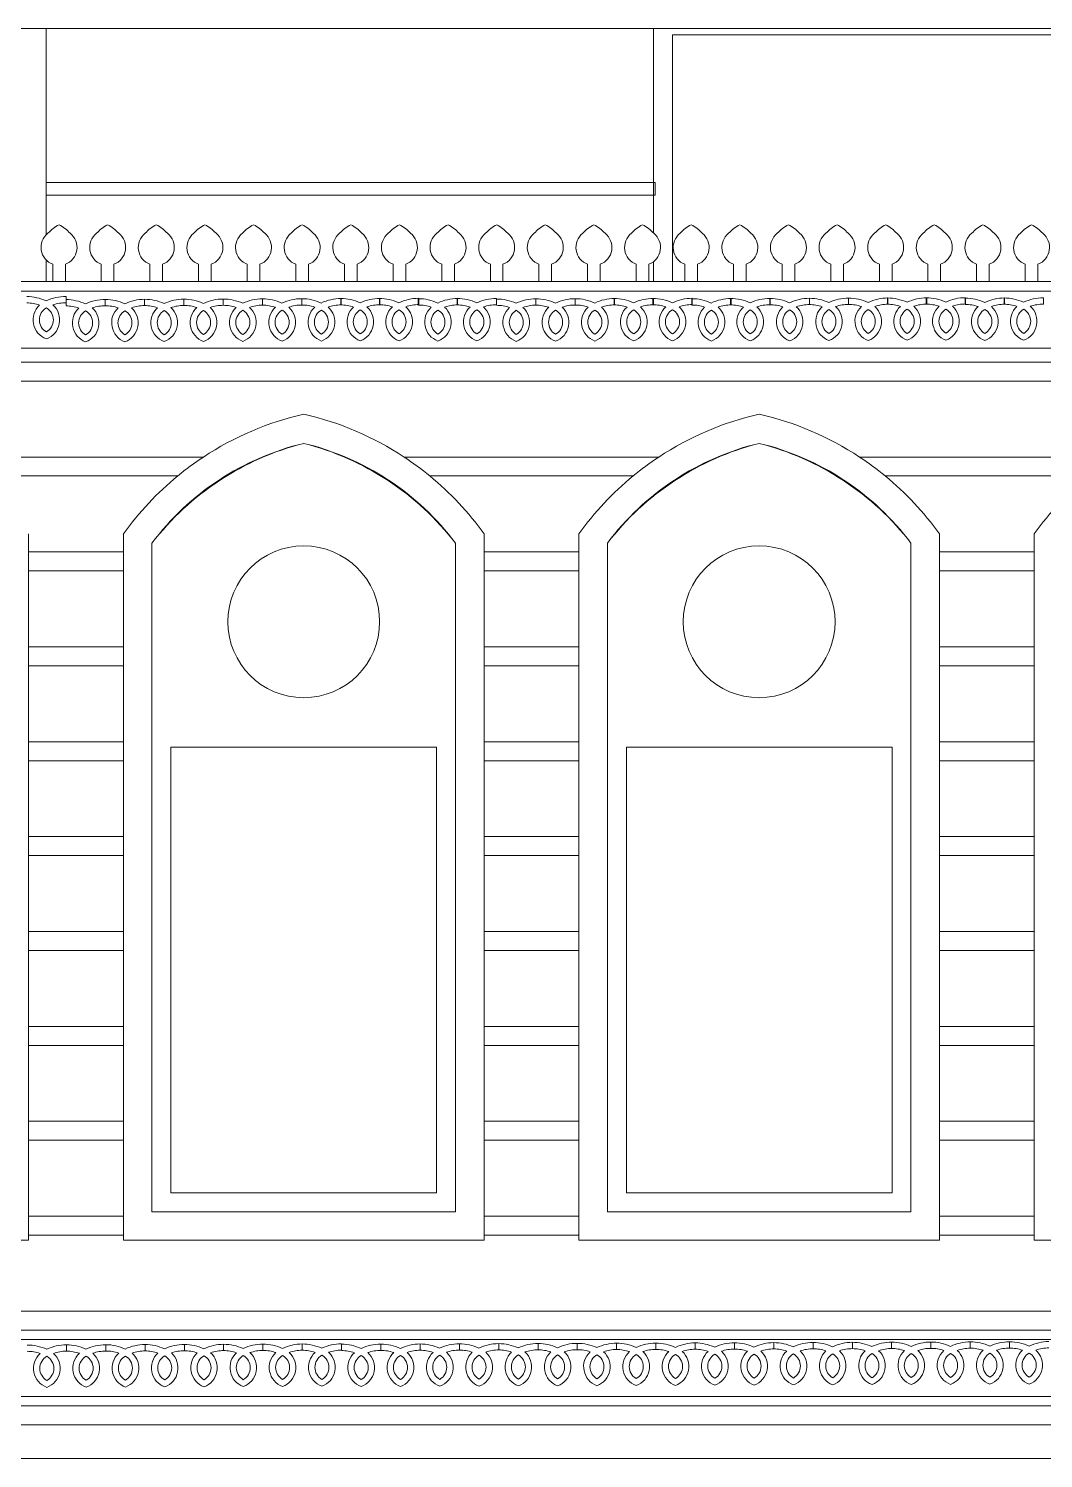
# Model space of a CAD drawing. Header units: inches. Extents: x -6210 to 141093, y -2740 to 21225.
# Drawn here: x 98593.7 to 98754.2, y 3138.1 to 3364.1 of the extents above; entities that cross this region are included whole.
import ezdxf

# ---------------------------------------------------------------- set-up
doc = ezdxf.new("R2010")
doc.units = ezdxf.units.IN
doc.header["$LTSCALE"] = 100
doc.header["$MEASUREMENT"] = 0

msp = doc.modelspace()

# ---------------------------------------------------------------- linework, layer by layer
at = {"color": 0, "linetype": 'Continuous', "lineweight": 0, "extrusion": (0, 1, 0)}
for p, q in [((99116.27012, 3364.12844), (98364.77012, 3364.12844)), ((98596.52012, 3339.79852), (98596.52012, 3364.12844)), ((98692.52012, 3339.79852), (98692.52012, 3364.12844)), ((98695.52012, 3363.12844), (98785.52012, 3363.12844)), ((98695.52012, 3324.12844), (98695.52012, 3363.12844)), ((98692.52012, 3339.79852), (98596.52012, 3339.79852)), ((98596.52012, 3337.79852), (98596.52012, 3339.79852)), ((98692.52012, 3339.79852), (98692.52012, 3337.79852)), ((98692.80379, 3339.79852), (98692.52012, 3339.79852)), ((98692.80379, 3337.79852), (98692.80379, 3339.79852)), ((98596.52012, 3331.54147), (98596.52012, 3337.79852)), ((98692.52012, 3337.79852), (98596.52012, 3337.79852)), ((98692.52012, 3331.79916), (98692.52012, 3337.79852)), ((98692.52012, 3337.79852), (98692.80379, 3337.79852)), ((98596.52012, 3324.12844), (98596.52012, 3327.53085)), ((98597.53647, 3326.87403), (98597.53646, 3324.12842)), ((98599.53646, 3324.12842), (98599.53647, 3326.87403)), ((98605.22397, 3326.87391), (98605.22396, 3324.1283)), ((98607.22396, 3324.1283), (98607.22397, 3326.87391)), ((98612.91147, 3326.87379), (98612.91146, 3324.12818)), ((98614.91146, 3324.12818), (98614.91147, 3326.87379)), ((98620.59897, 3326.87378), (98620.59896, 3324.12817)), ((98622.59896, 3324.12817), (98622.59897, 3326.87378)), ((98628.28647, 3326.87401), (98628.28646, 3324.1284)), ((98630.28646, 3324.1284), (98630.28647, 3326.87401)), ((98635.97397, 3326.87389), (98635.97396, 3324.12828)), ((98637.97396, 3324.12828), (98637.97397, 3326.87389)), ((98643.66147, 3326.87377), (98643.66146, 3324.12816)), ((98645.66146, 3324.12816), (98645.66147, 3326.87377)), ((98651.34897, 3326.87376), (98651.34896, 3324.12815)), ((98653.34896, 3324.12815), (98653.34897, 3326.87376)), ((98659.03647, 3326.87399), (98659.03646, 3324.12838)), ((98661.03646, 3324.12838), (98661.03647, 3326.87399)), ((98666.72397, 3326.87387), (98666.72396, 3324.12826)), ((98668.72396, 3324.12826), (98668.72397, 3326.87387)), ((98674.41147, 3326.87374), (98674.41146, 3324.12814)), ((98676.41146, 3324.12813), (98676.41147, 3326.87374)), ((98682.09897, 3326.87374), (98682.09896, 3324.12813)), ((98684.09896, 3324.12813), (98684.09897, 3326.87374)), ((98689.78647, 3326.87397), (98689.78646, 3324.12836)), ((98691.78646, 3324.12836), (98691.78647, 3326.87397)), ((98692.52012, 3324.12844), (98692.52012, 3327.2819)), ((98697.47397, 3326.87384), (98697.47396, 3324.12824)), ((98699.47396, 3324.12823), (98699.47397, 3326.87384)), ((98705.16147, 3326.87372), (98705.16146, 3324.12811)), ((98707.16146, 3324.12811), (98707.16147, 3326.87372)), ((98712.84897, 3326.87372), (98712.84896, 3324.12811)), ((98714.84896, 3324.12811), (98714.84897, 3326.87372)), ((98720.53647, 3326.87394), (98720.53646, 3324.12834)), ((98722.53646, 3324.12833), (98722.53647, 3326.87394)), ((98728.22397, 3326.87382), (98728.22396, 3324.12821)), ((98730.22396, 3324.12821), (98730.22397, 3326.87382)), ((98735.91147, 3326.8737), (98735.91146, 3324.12809)), ((98737.91146, 3324.12809), (98737.91147, 3326.8737)), ((98743.59897, 3326.87358), (98743.59896, 3324.12797)), ((98745.59896, 3324.12797), (98745.59897, 3326.87358)), ((98751.28647, 3326.87357), (98751.28646, 3324.12796)), ((98753.28646, 3324.12796), (98753.28647, 3326.87357)), ((98860.72396, 3324.12844), (98422.72396, 3324.12844)), ((98422.72396, 3322.6298), (98860.72396, 3322.6298)), ((98597.53646, 3324.12842), (98599.53646, 3324.12842)), ((98605.22396, 3324.1283), (98607.22396, 3324.1283)), ((98612.91146, 3324.12818), (98614.91146, 3324.12818)), ((98620.59896, 3324.12817), (98622.59896, 3324.12817)), ((98628.28646, 3324.1284), (98630.28646, 3324.1284)), ((98635.97396, 3324.12828), (98637.97396, 3324.12828)), ((98643.66146, 3324.12816), (98645.66146, 3324.12816)), ((98651.34896, 3324.12815), (98653.34896, 3324.12815)), ((98659.03646, 3324.12838), (98661.03646, 3324.12838)), ((98666.72396, 3324.12826), (98668.72396, 3324.12826)), ((98674.41146, 3324.12814), (98676.41146, 3324.12813)), ((98682.09896, 3324.12813), (98684.09896, 3324.12813)), ((98689.78646, 3324.12836), (98691.78646, 3324.12836)), ((98697.47396, 3324.12824), (98699.47396, 3324.12823)), ((98705.16146, 3324.12811), (98707.16146, 3324.12811)), ((98712.84896, 3324.12811), (98714.84896, 3324.12811)), ((98720.53646, 3324.12834), (98722.53646, 3324.12833)), ((98728.22396, 3324.12821), (98730.22396, 3324.12821)), ((98735.91146, 3324.12809), (98737.91146, 3324.12809)), ((98743.59896, 3324.12797), (98745.59896, 3324.12797)), ((98751.28646, 3324.12796), (98753.28646, 3324.12796)), ((98599.6403, 3321.79214), (98599.6403, 3320.79488)), ((98599.6403, 3320.29625), (98599.6403, 3321.29351)), ((98605.8524, 3321.31677), (98605.8524, 3320.31951)), ((98605.8524, 3320.31951), (98605.8524, 3321.31677)), ((98612.0645, 3321.34002), (98612.0645, 3320.34276)), ((98612.0645, 3320.34276), (98612.0645, 3321.34002)), ((98618.2766, 3321.36328), (98618.2766, 3320.36602)), ((98618.2766, 3320.36602), (98618.2766, 3321.36328)), ((98624.4887, 3321.38654), (98624.4887, 3320.38928)), ((98624.4887, 3320.38928), (98624.4887, 3321.38654)), ((98630.7008, 3321.40979), (98630.7008, 3320.41253)), ((98630.7008, 3320.41253), (98630.7008, 3321.40979)), ((98636.9129, 3321.43305), (98636.9129, 3320.43579)), ((98636.9129, 3320.43579), (98636.9129, 3321.43305)), ((98643.0619, 3320.45934), (98643.0619, 3321.4566)), ((98643.125, 3321.45631), (98643.125, 3320.45905)), ((98649.18872, 3320.48284), (98649.18872, 3321.4801)), ((98649.274, 3321.47986), (98649.274, 3320.4826)), ((98655.33772, 3320.43579), (98655.33772, 3321.43305)), ((98655.40082, 3321.50336), (98655.40082, 3320.5061)), ((98661.48275, 3320.45934), (98661.48275, 3321.4566)), ((98661.54982, 3321.45631), (98661.54982, 3320.45905)), ((98667.69485, 3321.47985), (98667.69485, 3320.48259)), ((98667.71618, 3320.38928), (98667.71618, 3321.38654)), ((98673.92828, 3321.40979), (98673.92828, 3320.41253)), ((98673.92828, 3320.41253), (98673.92828, 3321.40979)), ((98680.14038, 3321.43305), (98680.14038, 3320.43579)), ((98680.14038, 3320.43579), (98680.14038, 3321.43305)), ((98686.28937, 3320.45934), (98686.28937, 3321.4566)), ((98686.35248, 3321.45631), (98686.35248, 3320.45905)), ((98692.41619, 3320.48284), (98692.41619, 3321.4801)), ((98692.50147, 3321.47986), (98692.50147, 3320.4826)), ((98698.56519, 3320.43579), (98698.56519, 3321.43305)), ((98698.6283, 3321.50336), (98698.6283, 3320.5061)), ((98704.71023, 3320.45934), (98704.71023, 3321.4566)), ((98704.77729, 3321.45631), (98704.77729, 3320.45905)), ((98710.92233, 3321.47985), (98710.92233, 3320.48259)), ((98710.94365, 3320.48264), (98710.94365, 3321.4799)), ((98717.15575, 3321.50315), (98717.15575, 3320.50589)), ((98717.15575, 3320.50589), (98717.15575, 3321.50315)), ((98723.36785, 3321.52641), (98723.36785, 3320.52915)), ((98723.36785, 3320.52915), (98723.36785, 3321.52641)), ((98729.51685, 3320.5527), (98729.51685, 3321.54996)), ((98729.57995, 3321.54967), (98729.57995, 3320.55241)), ((98735.64367, 3320.5762), (98735.64367, 3321.57346)), ((98735.72895, 3321.57322), (98735.72895, 3320.57596)), ((98741.79267, 3320.52915), (98741.79267, 3321.52641)), ((98741.85577, 3321.59672), (98741.85577, 3320.59946)), ((98747.9377, 3320.5527), (98747.9377, 3321.54996)), ((98748.00477, 3321.54967), (98748.00477, 3320.55241)), ((98754.1498, 3321.57321), (98754.1498, 3320.57595)), ((98860.72396, 3313.6298), (98422.72396, 3313.6298)), ((98422.72396, 3311.41211), (98860.72396, 3311.41211)), ((98860.72396, 3308.41211), (98422.72396, 3308.41211)), ((98581.08112, 3296.41211), (98621.3668, 3296.41211)), ((98653.08112, 3296.41211), (98693.3668, 3296.41211)), ((98725.08112, 3296.41211), (98765.3668, 3296.41211)), ((98617.29786, 3293.41211), (98585.15007, 3293.41211)), ((98689.29786, 3293.41211), (98657.15007, 3293.41211)), ((98761.29786, 3293.41211), (98729.15007, 3293.41211)), ((98692.52012, 3290.232), (98692.52012, 3290.34904)), ((98692.52012, 3290.232), (98692.52012, 3290.34904)), ((98617.73821, 3287.79852), (98617.63722, 3287.79852)), ((98656.8107, 3287.79852), (98656.70972, 3287.79852)), ((98689.73821, 3287.79852), (98689.63722, 3287.79852)), ((98728.8107, 3287.79852), (98728.70972, 3287.79852)), ((98593.72396, 3284.28107), (98593.72396, 3281.41211)), ((98608.72396, 3281.41211), (98608.72396, 3284.28107)), ((98615.76673, 3285.79852), (98615.70467, 3285.79852)), ((98658.74325, 3285.79852), (98658.6812, 3285.79852)), ((98665.72396, 3284.28107), (98665.72396, 3281.41211)), ((98680.72396, 3281.41211), (98680.72396, 3284.28107)), ((98687.76673, 3285.79852), (98687.70467, 3285.79852)), ((98730.74325, 3285.79852), (98730.6812, 3285.79852)), ((98737.72396, 3284.28107), (98737.72396, 3281.41211)), ((98752.72396, 3281.41211), (98752.72396, 3284.28107)), ((98613.22396, 3282.78916), (98613.22396, 3177.12844)), ((98661.22396, 3177.12844), (98661.22396, 3282.78916)), ((98685.22396, 3282.78916), (98685.22396, 3177.12844)), ((98733.22396, 3177.12844), (98733.22396, 3282.78916)), ((98593.72396, 3281.41211), (98608.72396, 3281.41211)), ((98593.72396, 3281.41211), (98593.72396, 3278.41211)), ((98608.72396, 3278.41211), (98608.72396, 3281.41211)), ((98665.72396, 3281.41211), (98680.72396, 3281.41211)), ((98665.72396, 3281.41211), (98665.72396, 3278.41211)), ((98680.72396, 3278.41211), (98680.72396, 3281.41211)), ((98737.72396, 3281.41211), (98752.72396, 3281.41211)), ((98737.72396, 3281.41211), (98737.72396, 3278.41211)), ((98752.72396, 3278.41211), (98752.72396, 3281.41211)), ((98593.72396, 3278.41211), (98593.72396, 3266.41211)), ((98608.72396, 3278.41211), (98593.72396, 3278.41211)), ((98608.72396, 3266.41211), (98608.72396, 3278.41211)), ((98680.72396, 3278.41211), (98665.72396, 3278.41211)), ((98665.72396, 3278.41211), (98665.72396, 3266.41211)), ((98680.72396, 3266.41211), (98680.72396, 3278.41211)), ((98752.72396, 3278.41211), (98737.72396, 3278.41211)), ((98737.72396, 3278.41211), (98737.72396, 3266.41211)), ((98752.72396, 3266.41211), (98752.72396, 3278.41211)), ((98593.72396, 3266.41211), (98608.72396, 3266.41211)), ((98593.72396, 3266.41211), (98593.72396, 3263.41211)), ((98608.72396, 3263.41211), (98608.72396, 3266.41211)), ((98665.72396, 3266.41211), (98680.72396, 3266.41211)), ((98665.72396, 3266.41211), (98665.72396, 3263.41211)), ((98680.72396, 3263.41211), (98680.72396, 3266.41211)), ((98737.72396, 3266.41211), (98752.72396, 3266.41211)), ((98737.72396, 3266.41211), (98737.72396, 3263.41211)), ((98752.72396, 3263.41211), (98752.72396, 3266.41211)), ((98593.72396, 3263.41211), (98593.72396, 3251.41211)), ((98608.72396, 3263.41211), (98593.72396, 3263.41211)), ((98608.72396, 3251.41211), (98608.72396, 3263.41211)), ((98680.72396, 3263.41211), (98665.72396, 3263.41211)), ((98665.72396, 3263.41211), (98665.72396, 3251.41211)), ((98680.72396, 3251.41211), (98680.72396, 3263.41211)), ((98752.72396, 3263.41211), (98737.72396, 3263.41211)), ((98737.72396, 3263.41211), (98737.72396, 3251.41211)), ((98752.72396, 3251.41211), (98752.72396, 3263.41211)), ((98593.72396, 3251.41211), (98608.72396, 3251.41211)), ((98593.72396, 3251.41211), (98593.72396, 3248.41211)), ((98608.72396, 3248.41211), (98608.72396, 3251.41211)), ((98616.22396, 3180.12844), (98616.22396, 3250.57125)), ((98616.22396, 3250.57125), (98658.22396, 3250.57125)), ((98658.22396, 3250.57125), (98658.22396, 3180.12844)), ((98665.72396, 3251.41211), (98680.72396, 3251.41211)), ((98665.72396, 3251.41211), (98665.72396, 3248.41211)), ((98680.72396, 3248.41211), (98680.72396, 3251.41211)), ((98688.22396, 3180.12844), (98688.22396, 3250.57125)), ((98688.22396, 3250.57125), (98730.22396, 3250.57125)), ((98730.22396, 3250.57125), (98730.22396, 3180.12844)), ((98737.72396, 3251.41211), (98752.72396, 3251.41211)), ((98737.72396, 3251.41211), (98737.72396, 3248.41211)), ((98752.72396, 3248.41211), (98752.72396, 3251.41211)), ((98593.72396, 3248.41211), (98593.72396, 3236.41211)), ((98608.72396, 3248.41211), (98593.72396, 3248.41211)), ((98608.72396, 3236.41211), (98608.72396, 3248.41211)), ((98680.72396, 3248.41211), (98665.72396, 3248.41211)), ((98665.72396, 3248.41211), (98665.72396, 3236.41211)), ((98680.72396, 3236.41211), (98680.72396, 3248.41211)), ((98752.72396, 3248.41211), (98737.72396, 3248.41211)), ((98737.72396, 3248.41211), (98737.72396, 3236.41211)), ((98752.72396, 3236.41211), (98752.72396, 3248.41211)), ((98593.72396, 3236.41211), (98608.72396, 3236.41211)), ((98593.72396, 3236.41211), (98593.72396, 3233.41211)), ((98608.72396, 3233.41211), (98608.72396, 3236.41211)), ((98665.72396, 3236.41211), (98680.72396, 3236.41211)), ((98665.72396, 3236.41211), (98665.72396, 3233.41211)), ((98680.72396, 3233.41211), (98680.72396, 3236.41211)), ((98737.72396, 3236.41211), (98752.72396, 3236.41211)), ((98737.72396, 3236.41211), (98737.72396, 3233.41211)), ((98752.72396, 3233.41211), (98752.72396, 3236.41211)), ((98593.72396, 3233.41211), (98593.72396, 3221.41211)), ((98608.72396, 3233.41211), (98593.72396, 3233.41211)), ((98608.72396, 3221.41211), (98608.72396, 3233.41211)), ((98680.72396, 3233.41211), (98665.72396, 3233.41211)), ((98665.72396, 3233.41211), (98665.72396, 3221.41211)), ((98680.72396, 3221.41211), (98680.72396, 3233.41211)), ((98752.72396, 3233.41211), (98737.72396, 3233.41211)), ((98737.72396, 3233.41211), (98737.72396, 3221.41211)), ((98752.72396, 3221.41211), (98752.72396, 3233.41211)), ((98593.72396, 3221.41211), (98593.72396, 3218.41211)), ((98593.72396, 3221.41211), (98608.72396, 3221.41211)), ((98608.72396, 3218.41211), (98608.72396, 3221.41211)), ((98665.72396, 3221.41211), (98680.72396, 3221.41211)), ((98665.72396, 3221.41211), (98665.72396, 3218.41211)), ((98680.72396, 3218.41211), (98680.72396, 3221.41211)), ((98737.72396, 3221.41211), (98752.72396, 3221.41211)), ((98737.72396, 3221.41211), (98737.72396, 3218.41211)), ((98752.72396, 3218.41211), (98752.72396, 3221.41211)), ((98608.72396, 3218.41211), (98593.72396, 3218.41211)), ((98593.72396, 3218.41211), (98593.72396, 3206.41211)), ((98608.72396, 3206.41211), (98608.72396, 3218.41211)), ((98680.72396, 3218.41211), (98665.72396, 3218.41211)), ((98665.72396, 3218.41211), (98665.72396, 3206.41211)), ((98680.72396, 3206.41211), (98680.72396, 3218.41211)), ((98752.72396, 3218.41211), (98737.72396, 3218.41211)), ((98737.72396, 3218.41211), (98737.72396, 3206.41211)), ((98752.72396, 3206.41211), (98752.72396, 3218.41211)), ((98593.72396, 3206.41211), (98608.72396, 3206.41211)), ((98593.72396, 3206.41211), (98593.72396, 3203.41211)), ((98608.72396, 3203.41211), (98608.72396, 3206.41211)), ((98665.72396, 3206.41211), (98680.72396, 3206.41211)), ((98665.72396, 3206.41211), (98665.72396, 3203.41211)), ((98680.72396, 3203.41211), (98680.72396, 3206.41211)), ((98737.72396, 3206.41211), (98752.72396, 3206.41211)), ((98737.72396, 3206.41211), (98737.72396, 3203.41211)), ((98752.72396, 3203.41211), (98752.72396, 3206.41211)), ((98608.72396, 3203.41211), (98593.72396, 3203.41211)), ((98593.72396, 3203.41211), (98593.72396, 3191.41211)), ((98608.72396, 3191.41211), (98608.72396, 3203.41211)), ((98680.72396, 3203.41211), (98665.72396, 3203.41211)), ((98665.72396, 3203.41211), (98665.72396, 3191.41211)), ((98680.72396, 3191.41211), (98680.72396, 3203.41211)), ((98752.72396, 3203.41211), (98737.72396, 3203.41211)), ((98737.72396, 3203.41211), (98737.72396, 3191.41211)), ((98752.72396, 3191.41211), (98752.72396, 3203.41211)), ((98593.72396, 3191.41211), (98608.72396, 3191.41211)), ((98593.72396, 3191.41211), (98593.72396, 3188.41211)), ((98608.72396, 3188.41211), (98608.72396, 3191.41211)), ((98665.72396, 3191.41211), (98680.72396, 3191.41211)), ((98665.72396, 3191.41211), (98665.72396, 3188.41211)), ((98680.72396, 3188.41211), (98680.72396, 3191.41211)), ((98737.72396, 3191.41211), (98752.72396, 3191.41211)), ((98737.72396, 3191.41211), (98737.72396, 3188.41211)), ((98752.72396, 3188.41211), (98752.72396, 3191.41211)), ((98593.72396, 3188.41211), (98593.72396, 3176.41211)), ((98608.72396, 3188.41211), (98593.72396, 3188.41211)), ((98608.72396, 3176.41211), (98608.72396, 3188.41211)), ((98680.72396, 3188.41211), (98665.72396, 3188.41211)), ((98665.72396, 3188.41211), (98665.72396, 3176.41211)), ((98680.72396, 3176.41211), (98680.72396, 3188.41211)), ((98752.72396, 3188.41211), (98737.72396, 3188.41211)), ((98737.72396, 3188.41211), (98737.72396, 3176.41211)), ((98752.72396, 3176.41211), (98752.72396, 3188.41211)), ((98658.22396, 3180.12844), (98616.22396, 3180.12844)), ((98730.22396, 3180.12844), (98688.22396, 3180.12844)), ((98593.72396, 3176.41211), (98608.72396, 3176.41211)), ((98593.72396, 3176.41211), (98593.72396, 3173.41211)), ((98608.72396, 3173.41211), (98608.72396, 3176.41211)), ((98613.22396, 3177.12844), (98661.22396, 3177.12844)), ((98665.72396, 3176.41211), (98680.72396, 3176.41211)), ((98665.72396, 3176.41211), (98665.72396, 3173.41211)), ((98680.72396, 3173.41211), (98680.72396, 3176.41211)), ((98685.22396, 3177.12844), (98733.22396, 3177.12844)), ((98737.72396, 3176.41211), (98752.72396, 3176.41211)), ((98737.72396, 3176.41211), (98737.72396, 3173.41211)), ((98752.72396, 3173.41211), (98752.72396, 3176.41211)), ((98593.72396, 3173.41211), (98593.72396, 3172.62844)), ((98608.72396, 3173.41211), (98593.72396, 3173.41211)), ((98608.72396, 3172.62844), (98608.72396, 3173.41211)), ((98680.72396, 3173.41211), (98665.72396, 3173.41211)), ((98665.72396, 3173.41211), (98665.72396, 3172.62844)), ((98680.72396, 3172.62844), (98680.72396, 3173.41211)), ((98752.72396, 3173.41211), (98737.72396, 3173.41211)), ((98737.72396, 3173.41211), (98737.72396, 3172.62844)), ((98752.72396, 3172.62844), (98752.72396, 3173.41211)), ((98593.72396, 3172.62844), (98536.72396, 3172.62844)), ((98665.72396, 3172.62844), (98608.72396, 3172.62844)), ((98737.72396, 3172.62844), (98680.72396, 3172.62844)), ((98809.72396, 3172.62844), (98752.72396, 3172.62844)), ((98422.72396, 3161.41211), (98860.72396, 3161.41211)), ((98860.72396, 3158.41211), (98422.72396, 3158.41211)), ((98425.80269, 3156.91211), (98860.72396, 3156.91211)), ((98599.71409, 3156.07444), (98599.71409, 3155.07718)), ((98599.71409, 3155.07718), (98599.71409, 3156.07444)), ((98605.92619, 3156.0977), (98605.92619, 3155.10044)), ((98605.92619, 3155.10044), (98605.92619, 3156.0977)), ((98612.13829, 3156.12096), (98612.13829, 3155.12369)), ((98612.13829, 3155.12369), (98612.13829, 3156.12096)), ((98618.35039, 3156.14421), (98618.35039, 3155.14695)), ((98618.35039, 3155.14695), (98618.35039, 3156.14421)), ((98624.56249, 3156.16747), (98624.56249, 3155.17021)), ((98624.56249, 3155.17021), (98624.56249, 3156.16747)), ((98630.77459, 3156.19073), (98630.77459, 3155.19346)), ((98630.77459, 3155.19346), (98630.77459, 3156.19073)), ((98636.98669, 3156.21398), (98636.98669, 3155.21672)), ((98636.98669, 3155.21672), (98636.98669, 3156.21398)), ((98643.19879, 3156.23724), (98643.19879, 3155.23998)), ((98643.19879, 3155.17618), (98643.19879, 3156.17344)), ((98649.41089, 3156.19669), (98649.41089, 3155.19943)), ((98649.41089, 3155.19943), (98649.41089, 3156.19669)), ((98655.62299, 3156.21995), (98655.62299, 3155.22269)), ((98655.62299, 3155.22269), (98655.62299, 3156.21995)), ((98661.83509, 3156.24321), (98661.83509, 3155.24595)), ((98661.83509, 3155.24595), (98661.83509, 3156.24321)), ((98668.04719, 3156.26646), (98668.04719, 3155.2692)), ((98668.04719, 3155.2692), (98668.04719, 3156.26646)), ((98674.25929, 3156.28972), (98674.25929, 3155.29246)), ((98674.25929, 3155.29246), (98674.25929, 3156.28972)), ((98680.47139, 3156.31298), (98680.47139, 3155.31572)), ((98680.47139, 3155.31572), (98680.47139, 3156.31298)), ((98686.68349, 3156.33623), (98686.68349, 3155.33897)), ((98686.68349, 3155.33897), (98686.68349, 3156.33623)), ((98692.89559, 3156.35949), (98692.89559, 3155.36223)), ((98692.89559, 3155.36223), (98692.89559, 3156.35949)), ((98699.10769, 3156.38275), (98699.10769, 3155.38549)), ((98699.10769, 3155.38549), (98699.10769, 3156.38275)), ((98705.31979, 3156.406), (98705.31979, 3155.40874)), ((98705.31979, 3155.40874), (98705.31979, 3156.406)), ((98711.53189, 3156.42926), (98711.53189, 3155.432)), ((98711.53189, 3155.432), (98711.53189, 3156.42926)), ((98717.744, 3156.45252), (98717.744, 3155.45526)), ((98717.744, 3155.45526), (98717.744, 3156.45252)), ((98723.9561, 3156.47577), (98723.9561, 3155.47851)), ((98723.9561, 3155.47851), (98723.9561, 3156.47577)), ((98730.1682, 3156.49903), (98730.1682, 3155.50177)), ((98730.1682, 3155.50177), (98730.1682, 3156.49903)), ((98736.3803, 3156.52229), (98736.3803, 3155.52503)), ((98736.3803, 3155.52503), (98736.3803, 3156.52229)), ((98742.5924, 3156.54554), (98742.5924, 3155.54828)), ((98742.5924, 3155.54828), (98742.5924, 3156.54554)), ((98748.8045, 3156.5688), (98748.8045, 3155.57154)), ((98748.8045, 3155.57154), (98748.8045, 3156.5688)), ((98425.72396, 3146.41211), (98860.72396, 3146.41211)), ((98860.72396, 3147.91211), (98425.80269, 3147.91211)), ((98860.72396, 3143.41211), (98431.72396, 3143.41211)), ((98860.72396, 3138.12844), (98431.72396, 3138.12844))]:
    msp.add_line(p, q, dxfattribs=at)
at = {"color": 0, "linetype": 'Continuous', "lineweight": 0}
for centre in [(98637.22396, 3270.36816), (98709.22396, 3270.36816)]:
    msp.add_circle(centre, 12, dxfattribs=at)
for centre, radius, start, end in [((98598.53647, 3329.53616), 2.84375, 128.2985857, 249.411834), ((98601.45781, 3327.49165), 6.34226, 117.4268136, 137.6041199), ((98595.61512, 3327.49165), 6.34226, 42.3958801, 62.5731864), ((98598.53647, 3329.53616), 2.84375, 290.5881717, 51.7014143), ((98606.22397, 3329.53604), 2.84375, 128.2985857, 249.411834), ((98609.14531, 3327.49152), 6.34226, 117.4268136, 137.6041199), ((98603.30262, 3327.49152), 6.34226, 42.3958801, 62.5731864), ((98606.22397, 3329.53604), 2.84375, 290.5881717, 51.7014143), ((98613.91147, 3329.53591), 2.84375, 128.2985857, 249.411834), ((98616.83281, 3327.4914), 6.34226, 117.4268136, 137.6041199), ((98610.99012, 3327.4914), 6.34226, 42.3958801, 62.5731864), ((98613.91147, 3329.53591), 2.84375, 290.5881717, 51.7014143), ((98621.59897, 3329.53591), 2.84375, 128.2985857, 249.411834), ((98624.52031, 3327.4914), 6.34226, 117.4268136, 137.6041199), ((98618.67762, 3327.4914), 6.34226, 42.3958801, 62.5731864), ((98621.59897, 3329.53591), 2.84375, 290.5881717, 51.7014143), ((98629.28647, 3329.53614), 2.84375, 128.2985857, 249.411834), ((98632.20781, 3327.49162), 6.34226, 117.4268136, 137.6041199), ((98626.36512, 3327.49162), 6.34226, 42.3958801, 62.5731864), ((98629.28647, 3329.53614), 2.84375, 290.5881717, 51.7014143), ((98636.97397, 3329.53601), 2.84375, 128.2985857, 249.411834), ((98639.89531, 3327.4915), 6.34226, 117.4268136, 137.6041199), ((98634.05262, 3327.4915), 6.34226, 42.3958801, 62.5731864), ((98636.97397, 3329.53601), 2.84375, 290.5881717, 51.7014143), ((98644.66147, 3329.53589), 2.84375, 128.2985857, 249.411834), ((98647.58281, 3327.49138), 6.34226, 117.4268136, 137.6041199), ((98641.74012, 3327.49138), 6.34226, 42.3958801, 62.5731864), ((98644.66147, 3329.53589), 2.84375, 290.5881717, 51.7014143), ((98652.34897, 3329.53589), 2.84375, 128.2985857, 249.411834), ((98655.27031, 3327.49137), 6.34226, 117.4268136, 137.6041199), ((98649.42762, 3327.49137), 6.34226, 42.3958801, 62.5731864), ((98652.34897, 3329.53589), 2.84375, 290.5881717, 51.7014143), ((98660.03647, 3329.53611), 2.84375, 128.2985857, 249.411834), ((98662.95781, 3327.4916), 6.34226, 117.4268136, 137.6041199), ((98657.11512, 3327.4916), 6.34226, 42.3958801, 62.5731864), ((98660.03647, 3329.53611), 2.84375, 290.5881717, 51.7014143), ((98667.72397, 3329.53599), 2.84375, 128.2985857, 249.411834), ((98670.64531, 3327.49148), 6.34226, 117.4268136, 137.6041199), ((98664.80262, 3327.49148), 6.34226, 42.3958801, 62.5731864), ((98667.72397, 3329.53599), 2.84375, 290.5881717, 51.7014143), ((98675.41147, 3329.53587), 2.84375, 128.2985857, 249.411834), ((98678.33281, 3327.49136), 6.34226, 117.4268136, 137.6041199), ((98672.49012, 3327.49136), 6.34226, 42.3958801, 62.5731864), ((98675.41147, 3329.53587), 2.84375, 290.5881717, 51.7014143), ((98683.09897, 3329.53586), 2.84375, 128.2985857, 249.411834), ((98686.02031, 3327.49135), 6.34226, 117.4268136, 137.6041199), ((98680.17762, 3327.49135), 6.34226, 42.3958801, 62.5731864), ((98683.09897, 3329.53586), 2.84375, 290.5881717, 51.7014143), ((98690.78647, 3329.53609), 2.84375, 128.2985857, 249.411834), ((98693.70781, 3327.49158), 6.34226, 117.4268136, 137.6041199), ((98687.86512, 3327.49158), 6.34226, 42.3958801, 62.5731864), ((98690.78647, 3329.53609), 2.84375, 290.5881717, 51.7014143), ((98698.47397, 3329.53597), 2.84375, 128.2985857, 249.411834), ((98701.39531, 3327.49146), 6.34226, 117.4268136, 137.6041199), ((98695.55262, 3327.49146), 6.34226, 42.3958801, 62.5731864), ((98698.47397, 3329.53597), 2.84375, 290.5881717, 51.7014143), ((98706.16147, 3329.53585), 2.84375, 128.2985857, 249.411834), ((98709.08281, 3327.49134), 6.34226, 117.4268136, 137.6041199), ((98703.24012, 3327.49134), 6.34226, 42.3958801, 62.5731864), ((98706.16147, 3329.53585), 2.84375, 290.5881717, 51.7014143), ((98713.84897, 3329.53584), 2.84375, 128.2985857, 249.411834), ((98716.77031, 3327.49133), 6.34226, 117.4268136, 137.6041199), ((98710.92762, 3327.49133), 6.34226, 42.3958801, 62.5731864), ((98713.84897, 3329.53584), 2.84375, 290.5881717, 51.7014143), ((98721.53647, 3329.53607), 2.84375, 128.2985857, 249.411834), ((98724.45781, 3327.49156), 6.34226, 117.4268136, 137.6041199), ((98718.61512, 3327.49156), 6.34226, 42.3958801, 62.5731864), ((98721.53647, 3329.53607), 2.84375, 290.5881717, 51.7014143), ((98729.22397, 3329.53595), 2.84375, 128.2985857, 249.411834), ((98732.14531, 3327.49144), 6.34226, 117.4268136, 137.6041199), ((98726.30262, 3327.49144), 6.34226, 42.3958801, 62.5731864), ((98729.22397, 3329.53595), 2.84375, 290.5881717, 51.7014143), ((98736.91147, 3329.53583), 2.84375, 128.2985857, 249.411834), ((98739.83281, 3327.49131), 6.34226, 117.4268136, 137.6041199), ((98733.99012, 3327.49131), 6.34226, 42.3958801, 62.5731864), ((98736.91147, 3329.53583), 2.84375, 290.5881717, 51.7014143), ((98744.59897, 3329.5357), 2.84375, 128.2985857, 249.411834), ((98747.52031, 3327.49119), 6.34226, 117.4268136, 137.6041199), ((98741.67762, 3327.49119), 6.34226, 42.3958801, 62.5731864), ((98744.59897, 3329.5357), 2.84375, 290.5881717, 51.7014143), ((98752.28647, 3329.5357), 2.84375, 128.2985857, 249.411834), ((98755.20781, 3327.49119), 6.34226, 117.4268136, 137.6041199), ((98749.36512, 3327.49119), 6.34226, 42.3958801, 62.5731864), ((98752.28647, 3329.5357), 2.84375, 290.5881717, 51.7014143), ((98593.4282, 3314.44673), 7.32216, 65.1143541, 90), ((98593.43031, 3314.43503), 6.3366, 71.2319189, 90.0190987), ((98597.61793, 3318.07745), 3.18973, 132.3525343, 250.1389957), ((98597.61793, 3318.07745), 2.18973, 119.6625692, 240.3374308), ((98599.6403, 3314.46998), 7.32216, 90, 115.3146468), ((98595.45057, 3318.07745), 3.18973, 289.8610043, 48.0713122), ((98595.45057, 3318.07745), 2.18973, 299.6625692, 60.3374308), ((98599.64241, 3314.45828), 6.3366, 90.0190987, 108.9756396), ((98599.6403, 3313.97135), 7.32216, 65.1143541, 90), ((98599.64241, 3313.95965), 6.3366, 71.2319189, 90.0190987), ((98603.83003, 3317.60207), 3.18973, 132.3525343, 250.1389957), ((98605.8524, 3313.99461), 7.32216, 90, 115.3146468), ((98601.66267, 3317.60207), 3.18973, 289.8610043, 48.0713122), ((98605.85451, 3313.98291), 6.3366, 90.0190987, 108.9756396), ((98605.8524, 3313.99461), 7.32216, 65.1143541, 90), ((98605.85451, 3313.98291), 6.3366, 71.2319189, 90.0190987), ((98610.04213, 3317.62533), 3.18973, 132.3525343, 250.1389957), ((98612.0645, 3314.01787), 7.32216, 90, 115.3146468), ((98607.87477, 3317.62533), 3.18973, 289.8610043, 48.0713122), ((98612.06661, 3314.00617), 6.3366, 90.0190987, 108.9756396), ((98612.0645, 3314.01787), 7.32216, 65.1143541, 90), ((98612.06661, 3314.00617), 6.3366, 71.2319189, 90.0190987), ((98616.25423, 3317.64859), 3.18973, 132.3525343, 250.1389957), ((98618.2766, 3314.04112), 7.32216, 90, 115.3146468), ((98614.08687, 3317.64859), 3.18973, 289.8610043, 48.0713122), ((98618.27871, 3314.02942), 6.3366, 90.0190987, 108.9756396), ((98618.2766, 3314.04112), 7.32216, 65.1143541, 90), ((98618.27871, 3314.02942), 6.3366, 71.2319189, 90.0190987), ((98622.46633, 3317.67184), 3.18973, 132.3525343, 250.1389957), ((98624.4887, 3314.06438), 7.32216, 90, 115.3146468), ((98620.29898, 3317.67184), 3.18973, 289.8610043, 48.0713122), ((98624.49081, 3314.05268), 6.3366, 90.0190987, 108.9756396), ((98624.4887, 3314.06438), 7.32216, 65.1143541, 90), ((98624.49081, 3314.05268), 6.3366, 71.2319189, 90.0190987), ((98628.67843, 3317.6951), 3.18973, 132.3525343, 250.1389957), ((98630.7008, 3314.08764), 7.32216, 90, 115.3146468), ((98626.51108, 3317.6951), 3.18973, 289.8610043, 48.0713122), ((98630.70291, 3314.07594), 6.3366, 90.0190987, 108.9756396), ((98630.7008, 3314.08764), 7.32216, 65.1143541, 90), ((98630.70291, 3314.07594), 6.3366, 71.2319189, 90.0190987), ((98634.89053, 3317.71836), 3.18973, 132.3525343, 250.1389957), ((98636.9129, 3314.11089), 7.32216, 90, 115.3146468), ((98632.72318, 3317.71836), 3.18973, 289.8610043, 48.0713122), ((98636.91501, 3314.09919), 6.3366, 90.0190987, 108.9756396), ((98636.9129, 3314.11089), 7.32216, 65.1143541, 90), ((98636.91501, 3314.09919), 6.3366, 71.2319189, 90.0190987), ((98641.10263, 3317.74161), 3.18973, 132.3525343, 250.1389957), ((98643.125, 3314.13415), 7.32216, 90, 115.3146468), ((98638.93528, 3317.74161), 3.18973, 289.8610043, 48.0713122), ((98643.12712, 3314.12245), 6.3366, 90.0190987, 108.9756396), ((98643.0619, 3314.13444), 7.32216, 65.1143541, 90), ((98643.06401, 3314.12274), 6.3366, 71.2319189, 90.0190987), ((98647.25163, 3317.76516), 3.18973, 132.3525343, 250.1389957), ((98649.274, 3314.1577), 7.32216, 90, 115.3146468), ((98645.08427, 3317.76516), 3.18973, 289.8610043, 48.0713122), ((98649.27611, 3314.146), 6.3366, 90.0190987, 108.9756396), ((98649.18872, 3314.15795), 7.32216, 65.1143541, 90), ((98649.19083, 3314.14625), 6.3366, 71.2319189, 90.0190987), ((98653.37845, 3317.78867), 3.18973, 132.3525343, 250.1389957), ((98655.40082, 3314.1812), 7.32216, 90, 115.3146468), ((98651.21109, 3317.78867), 3.18973, 289.8610043, 48.0713122), ((98655.40293, 3314.1695), 6.3366, 90.0190987, 108.9756396), ((98655.33772, 3314.11089), 7.32216, 65.1143541, 90), ((98655.33983, 3314.09919), 6.3366, 71.2319189, 90.0190987), ((98659.52744, 3317.74161), 3.18973, 132.3525343, 250.1389957), ((98661.54982, 3314.13415), 7.32216, 90, 115.3146468), ((98657.36009, 3317.74161), 3.18973, 289.8610043, 48.0713122), ((98661.55193, 3314.12245), 6.3366, 90.0190987, 108.9756396), ((98661.48275, 3314.13444), 7.32216, 65.1143541, 90), ((98661.48486, 3314.12274), 6.3366, 71.2319189, 90.0190987), ((98665.67248, 3317.76516), 3.18973, 132.3525343, 250.1389957), ((98667.69485, 3314.1577), 7.32216, 90, 115.3146468), ((98663.50513, 3317.76516), 3.18973, 289.8610043, 48.0713122), ((98667.69697, 3314.146), 6.3366, 90.0190987, 108.9756396), ((98667.71618, 3314.06438), 7.32216, 65.1143541, 90), ((98667.71829, 3314.05268), 6.3366, 71.2319189, 90.0190987), ((98671.9059, 3317.6951), 3.18973, 132.3525343, 250.1389957), ((98673.92828, 3314.08764), 7.32216, 90, 115.3146468), ((98669.73855, 3317.6951), 3.18973, 289.8610043, 48.0713122), ((98673.93039, 3314.07594), 6.3366, 90.0190987, 108.9756396), ((98673.92828, 3314.08764), 7.32216, 65.1143541, 90), ((98673.93039, 3314.07594), 6.3366, 71.2319189, 90.0190987), ((98678.118, 3317.71836), 3.18973, 132.3525343, 250.1389957), ((98680.14038, 3314.11089), 7.32216, 90, 115.3146468), ((98675.95065, 3317.71836), 3.18973, 289.8610043, 48.0713122), ((98680.14249, 3314.09919), 6.3366, 90.0190987, 108.9756396), ((98680.14038, 3314.11089), 7.32216, 65.1143541, 90), ((98680.14249, 3314.09919), 6.3366, 71.2319189, 90.0190987), ((98684.3301, 3317.74161), 3.18973, 132.3525343, 250.1389957), ((98686.35248, 3314.13415), 7.32216, 90, 115.3146468), ((98682.16275, 3317.74161), 3.18973, 289.8610043, 48.0713122), ((98686.35459, 3314.12245), 6.3366, 90.0190987, 108.9756396), ((98686.28937, 3314.13444), 7.32216, 65.1143541, 90), ((98686.29149, 3314.12274), 6.3366, 71.2319189, 90.0190987), ((98690.4791, 3317.76516), 3.18973, 132.3525343, 250.1389957), ((98692.50147, 3314.1577), 7.32216, 90, 115.3146468), ((98688.31175, 3317.76516), 3.18973, 289.8610043, 48.0713122), ((98692.50359, 3314.146), 6.3366, 90.0190987, 108.9756396), ((98692.41619, 3314.15795), 7.32216, 65.1143541, 90), ((98692.41831, 3314.14625), 6.3366, 71.2319189, 90.0190987), ((98696.60592, 3317.78867), 3.18973, 132.3525343, 250.1389957), ((98698.6283, 3314.1812), 7.32216, 90, 115.3146468), ((98694.43857, 3317.78867), 3.18973, 289.8610043, 48.0713122), ((98698.63041, 3314.1695), 6.3366, 90.0190987, 108.9756396), ((98698.56519, 3314.11089), 7.32216, 65.1143541, 90), ((98698.5673, 3314.09919), 6.3366, 71.2319189, 90.0190987), ((98702.75492, 3317.74161), 3.18973, 132.3525343, 250.1389957), ((98704.77729, 3314.13415), 7.32216, 90, 115.3146468), ((98700.58757, 3317.74161), 3.18973, 289.8610043, 48.0713122), ((98704.7794, 3314.12245), 6.3366, 90.0190987, 108.9756396), ((98704.71023, 3314.13444), 7.32216, 65.1143541, 90), ((98704.71234, 3314.12274), 6.3366, 71.2319189, 90.0190987), ((98708.89995, 3317.76516), 3.18973, 132.3525343, 250.1389957), ((98710.92233, 3314.1577), 7.32216, 90, 115.3146468), ((98706.7326, 3317.76516), 3.18973, 289.8610043, 48.0713122), ((98710.92444, 3314.146), 6.3366, 90.0190987, 108.9756396), ((98710.94365, 3314.15774), 7.32216, 65.1143541, 90), ((98710.94576, 3314.14604), 6.3366, 71.2319189, 90.0190987), ((98715.13338, 3317.78846), 3.18973, 132.3525343, 250.1389957), ((98717.15575, 3314.181), 7.32216, 90, 115.3146468), ((98712.96603, 3317.78846), 3.18973, 289.8610043, 48.0713122), ((98717.15786, 3314.1693), 6.3366, 90.0190987, 108.9756396), ((98717.15575, 3314.181), 7.32216, 65.1143541, 90), ((98717.15786, 3314.1693), 6.3366, 71.2319189, 90.0190987), ((98721.34548, 3317.81172), 3.18973, 132.3525343, 250.1389957), ((98723.36785, 3314.20425), 7.32216, 90, 115.3146468), ((98719.17813, 3317.81172), 3.18973, 289.8610043, 48.0713122), ((98723.36996, 3314.19255), 6.3366, 90.0190987, 108.9756396), ((98723.36785, 3314.20425), 7.32216, 65.1143541, 90), ((98723.36996, 3314.19255), 6.3366, 71.2319189, 90.0190987), ((98727.55758, 3317.83497), 3.18973, 132.3525343, 250.1389957), ((98729.57995, 3314.22751), 7.32216, 90, 115.3146468), ((98725.39023, 3317.83497), 3.18973, 289.8610043, 48.0713122), ((98729.58206, 3314.21581), 6.3366, 90.0190987, 108.9756396), ((98729.51685, 3314.2278), 7.32216, 65.1143541, 90), ((98729.51896, 3314.2161), 6.3366, 71.2319189, 90.0190987), ((98733.70657, 3317.85852), 3.18973, 132.3525343, 250.1389957), ((98735.72895, 3314.25106), 7.32216, 90, 115.3146468), ((98731.53922, 3317.85852), 3.18973, 289.8610043, 48.0713122), ((98735.73106, 3314.23936), 6.3366, 90.0190987, 108.9756396), ((98735.64367, 3314.25131), 7.32216, 65.1143541, 90), ((98735.64578, 3314.23961), 6.3366, 71.2319189, 90.0190987), ((98739.8334, 3317.88203), 3.18973, 132.3525343, 250.1389957), ((98741.85577, 3314.27456), 7.32216, 90, 115.3146468), ((98737.66604, 3317.88203), 3.18973, 289.8610043, 48.0713122), ((98741.85788, 3314.26286), 6.3366, 90.0190987, 108.9756396), ((98741.79267, 3314.20425), 7.32216, 65.1143541, 90), ((98741.79478, 3314.19255), 6.3366, 71.2319189, 90.0190987), ((98745.98239, 3317.83497), 3.18973, 132.3525343, 250.1389957), ((98748.00477, 3314.22751), 7.32216, 90, 115.3146468), ((98743.81504, 3317.83497), 3.18973, 289.8610043, 48.0713122), ((98748.00688, 3314.21581), 6.3366, 90.0190987, 108.9756396), ((98747.9377, 3314.2278), 7.32216, 65.1143541, 90), ((98747.93981, 3314.2161), 6.3366, 71.2319189, 90.0190987), ((98752.12743, 3317.85852), 3.18973, 132.3525343, 250.1389957), ((98754.1498, 3314.25106), 7.32216, 90, 115.3146468), ((98749.96008, 3317.85852), 3.18973, 289.8610043, 48.0713122), ((98754.15191, 3314.23936), 6.3366, 90.0190987, 108.9756396), ((98603.83003, 3317.60207), 2.18973, 119.6625692, 240.3374308), ((98601.66267, 3317.60207), 2.18973, 299.6625692, 60.3374308), ((98610.04213, 3317.62533), 2.18973, 119.6625692, 240.3374308), ((98607.87477, 3317.62533), 2.18973, 299.6625692, 60.3374308), ((98616.25423, 3317.64859), 2.18973, 119.6625692, 240.3374308), ((98614.08687, 3317.64859), 2.18973, 299.6625692, 60.3374308), ((98622.46633, 3317.67184), 2.18973, 119.6625692, 240.3374308), ((98620.29898, 3317.67184), 2.18973, 299.6625692, 60.3374308), ((98628.67843, 3317.6951), 2.18973, 119.6625692, 240.3374308), ((98626.51108, 3317.6951), 2.18973, 299.6625692, 60.3374308), ((98634.89053, 3317.71836), 2.18973, 119.6625692, 240.3374308), ((98632.72318, 3317.71836), 2.18973, 299.6625692, 60.3374308), ((98641.10263, 3317.74161), 2.18973, 119.6625692, 240.3374308), ((98638.93528, 3317.74161), 2.18973, 299.6625692, 60.3374308), ((98647.25163, 3317.76516), 2.18973, 119.6625692, 240.3374308), ((98645.08427, 3317.76516), 2.18973, 299.6625692, 60.3374308), ((98653.37845, 3317.78867), 2.18973, 119.6625692, 240.3374308), ((98651.21109, 3317.78867), 2.18973, 299.6625692, 60.3374308), ((98659.52744, 3317.74161), 2.18973, 119.6625692, 240.3374308), ((98657.36009, 3317.74161), 2.18973, 299.6625692, 60.3374308), ((98665.67248, 3317.76516), 2.18973, 119.6625692, 240.3374308), ((98663.50513, 3317.76516), 2.18973, 299.6625692, 60.3374308), ((98671.9059, 3317.6951), 2.18973, 119.6625692, 240.3374308), ((98669.73855, 3317.6951), 2.18973, 299.6625692, 60.3374308), ((98678.118, 3317.71836), 2.18973, 119.6625692, 240.3374308), ((98675.95065, 3317.71836), 2.18973, 299.6625692, 60.3374308), ((98684.3301, 3317.74161), 2.18973, 119.6625692, 240.3374308), ((98682.16275, 3317.74161), 2.18973, 299.6625692, 60.3374308), ((98690.4791, 3317.76516), 2.18973, 119.6625692, 240.3374308), ((98688.31175, 3317.76516), 2.18973, 299.6625692, 60.3374308), ((98696.60592, 3317.78867), 2.18973, 119.6625692, 240.3374308), ((98694.43857, 3317.78867), 2.18973, 299.6625692, 60.3374308), ((98702.75492, 3317.74161), 2.18973, 119.6625692, 240.3374308), ((98700.58757, 3317.74161), 2.18973, 299.6625692, 60.3374308), ((98708.89995, 3317.76516), 2.18973, 119.6625692, 240.3374308), ((98706.7326, 3317.76516), 2.18973, 299.6625692, 60.3374308), ((98715.13338, 3317.78846), 2.18973, 119.6625692, 240.3374308), ((98712.96603, 3317.78846), 2.18973, 299.6625692, 60.3374308), ((98721.34548, 3317.81172), 2.18973, 119.6625692, 240.3374308), ((98719.17813, 3317.81172), 2.18973, 299.6625692, 60.3374308), ((98727.55758, 3317.83497), 2.18973, 119.6625692, 240.3374308), ((98725.39023, 3317.83497), 2.18973, 299.6625692, 60.3374308), ((98733.70657, 3317.85852), 2.18973, 119.6625692, 240.3374308), ((98731.53922, 3317.85852), 2.18973, 299.6625692, 60.3374308), ((98739.8334, 3317.88203), 2.18973, 119.6625692, 240.3374308), ((98737.66604, 3317.88203), 2.18973, 299.6625692, 60.3374308), ((98745.98239, 3317.83497), 2.18973, 119.6625692, 240.3374308), ((98743.81504, 3317.83497), 2.18973, 299.6625692, 60.3374308), ((98752.12743, 3317.85852), 2.18973, 119.6625692, 240.3374308), ((98749.96008, 3317.85852), 2.18973, 299.6625692, 60.3374308), ((98648.08938, 3255.90849), 48.52463, 102.9391188, 123.4151448), ((98626.35854, 3255.90849), 48.52463, 56.5848552, 77.0608812), ((98720.08938, 3255.90849), 48.52463, 102.9391188, 123.4151448), ((98698.35854, 3255.90849), 48.52463, 56.5848552, 77.0608812), ((98647.13137, 3257.36536), 42.3802, 103.5193834, 143.1374031), ((98648.08938, 3255.90849), 44.02463, 104.2884241, 142.3683624), ((98627.31656, 3257.36536), 42.3802, 36.8625969, 76.4806166), ((98626.35854, 3255.90849), 44.02463, 37.6316376, 75.7115759), ((98719.13137, 3257.36536), 42.3802, 103.5193834, 143.1374031), ((98720.08938, 3255.90849), 44.02463, 104.2884241, 142.3683624), ((98699.31656, 3257.36536), 42.3802, 36.8625969, 76.4806166), ((98698.35854, 3255.90849), 44.02463, 37.6316376, 75.7115759), ((98648.08938, 3255.90849), 48.52463, 123.4151448, 129.3869562), ((98626.35854, 3255.90849), 48.52463, 50.6130438, 56.5848552), ((98720.08938, 3255.90849), 48.52463, 123.4151448, 129.3869562), ((98698.35854, 3255.90849), 48.52463, 50.6130438, 56.5848552), ((98648.08938, 3255.90849), 48.52463, 129.3869562, 144.2178659), ((98626.35854, 3255.90849), 48.52463, 35.7821341, 50.6130438), ((98720.08938, 3255.90849), 48.52463, 129.3869562, 144.2178659), ((98698.35854, 3255.90849), 48.52463, 35.7821341, 50.6130438), ((98792.08938, 3255.90849), 48.52463, 129.3869562, 144.2178659), ((98593.50199, 3148.72903), 7.32216, 65.1143541, 90), ((98593.5041, 3148.71733), 6.3366, 71.2319189, 90.0190987), ((98599.71409, 3148.75228), 7.32216, 90, 115.3146468), ((98599.7162, 3148.74058), 6.3366, 90.0190987, 108.9756396), ((98599.71409, 3148.75228), 7.32216, 65.1143541, 90), ((98599.7162, 3148.74058), 6.3366, 71.2319189, 90.0190987), ((98605.92619, 3148.77554), 7.32216, 90, 115.3146468), ((98605.9283, 3148.76384), 6.3366, 90.0190987, 108.9756396), ((98605.92619, 3148.77554), 7.32216, 65.1143541, 90), ((98605.9283, 3148.76384), 6.3366, 71.2319189, 90.0190987), ((98612.13829, 3148.7988), 7.32216, 90, 115.3146468), ((98612.1404, 3148.7871), 6.3366, 90.0190987, 108.9756396), ((98612.13829, 3148.7988), 7.32216, 65.1143541, 90), ((98612.1404, 3148.7871), 6.3366, 71.2319189, 90.0190987), ((98618.35039, 3148.82205), 7.32216, 90, 115.3146468), ((98618.3525, 3148.81035), 6.3366, 90.0190987, 108.9756396), ((98618.35039, 3148.82205), 7.32216, 65.1143541, 90), ((98618.3525, 3148.81035), 6.3366, 71.2319189, 90.0190987), ((98624.56249, 3148.84531), 7.32216, 90, 115.3146468), ((98624.5646, 3148.83361), 6.3366, 90.0190987, 108.9756396), ((98624.56249, 3148.84531), 7.32216, 65.1143541, 90), ((98624.5646, 3148.83361), 6.3366, 71.2319189, 90.0190987), ((98630.77459, 3148.86857), 7.32216, 90, 115.3146468), ((98630.7767, 3148.85687), 6.3366, 90.0190987, 108.9756396), ((98630.77459, 3148.86857), 7.32216, 65.1143541, 90), ((98630.7767, 3148.85687), 6.3366, 71.2319189, 90.0190987), ((98636.98669, 3148.89182), 7.32216, 90, 115.3146468), ((98636.9888, 3148.88012), 6.3366, 90.0190987, 108.9756396), ((98636.98669, 3148.89182), 7.32216, 65.1143541, 90), ((98636.9888, 3148.88012), 6.3366, 71.2319189, 90.0190987), ((98643.19879, 3148.91508), 7.32216, 90, 115.3146468), ((98643.2009, 3148.90338), 6.3366, 90.0190987, 108.9756396), ((98643.19879, 3148.85128), 7.32216, 65.1143541, 90), ((98643.2009, 3148.83958), 6.3366, 71.2319189, 90.0190987), ((98649.41089, 3148.87454), 7.32216, 90, 115.3146468), ((98649.413, 3148.86284), 6.3366, 90.0190987, 108.9756396), ((98649.41089, 3148.87454), 7.32216, 65.1143541, 90), ((98649.413, 3148.86284), 6.3366, 71.2319189, 90.0190987), ((98655.62299, 3148.89779), 7.32216, 90, 115.3146468), ((98655.6251, 3148.88609), 6.3366, 90.0190987, 108.9756396), ((98655.62299, 3148.89779), 7.32216, 65.1143541, 90), ((98655.6251, 3148.88609), 6.3366, 71.2319189, 90.0190987), ((98661.83509, 3148.92105), 7.32216, 90, 115.3146468), ((98661.8372, 3148.90935), 6.3366, 90.0190987, 108.9756396), ((98661.83509, 3148.92105), 7.32216, 65.1143541, 90), ((98661.8372, 3148.90935), 6.3366, 71.2319189, 90.0190987), ((98668.04719, 3148.94431), 7.32216, 90, 115.3146468), ((98668.0493, 3148.9326), 6.3366, 90.0190987, 108.9756396), ((98668.04719, 3148.94431), 7.32216, 65.1143541, 90), ((98668.0493, 3148.9326), 6.3366, 71.2319189, 90.0190987), ((98674.25929, 3148.96756), 7.32216, 90, 115.3146468), ((98674.2614, 3148.95586), 6.3366, 90.0190987, 108.9756396), ((98674.25929, 3148.96756), 7.32216, 65.1143541, 90), ((98674.2614, 3148.95586), 6.3366, 71.2319189, 90.0190987), ((98680.47139, 3148.99082), 7.32216, 90, 115.3146468), ((98676.28167, 3152.59828), 3.18973, 289.8610043, 48.0713122), ((98680.4735, 3148.97912), 6.3366, 90.0190987, 108.9756396), ((98680.47139, 3148.99082), 7.32216, 65.1143541, 90), ((98680.4735, 3148.97912), 6.3366, 71.2319189, 90.0190987), ((98684.66112, 3152.62154), 3.18973, 132.3525343, 250.1389957), ((98686.68349, 3149.01408), 7.32216, 90, 115.3146468), ((98682.49377, 3152.62154), 3.18973, 289.8610043, 48.0713122), ((98686.68561, 3149.00237), 6.3366, 90.0190987, 108.9756396), ((98686.68349, 3149.01408), 7.32216, 65.1143541, 90), ((98686.68561, 3149.00237), 6.3366, 71.2319189, 90.0190987), ((98690.87322, 3152.6448), 3.18973, 132.3525343, 250.1389957), ((98692.89559, 3149.03733), 7.32216, 90, 115.3146468), ((98688.70587, 3152.6448), 3.18973, 289.8610043, 48.0713122), ((98692.89771, 3149.02563), 6.3366, 90.0190987, 108.9756396), ((98692.89559, 3149.03733), 7.32216, 65.1143541, 90), ((98692.89771, 3149.02563), 6.3366, 71.2319189, 90.0190987), ((98697.08532, 3152.66805), 3.18973, 132.3525343, 250.1389957), ((98699.10769, 3149.06059), 7.32216, 90, 115.3146468), ((98694.91797, 3152.66805), 3.18973, 289.8610043, 48.0713122), ((98699.10981, 3149.04889), 6.3366, 90.0190987, 108.9756396), ((98699.10769, 3149.06059), 7.32216, 65.1143541, 90), ((98699.10981, 3149.04889), 6.3366, 71.2319189, 90.0190987), ((98703.29742, 3152.69131), 3.18973, 132.3525343, 250.1389957), ((98705.31979, 3149.08385), 7.32216, 90, 115.3146468), ((98701.13007, 3152.69131), 3.18973, 289.8610043, 48.0713122), ((98705.32191, 3149.07214), 6.3366, 90.0190987, 108.9756396), ((98705.31979, 3149.08385), 7.32216, 65.1143541, 90), ((98705.32191, 3149.07214), 6.3366, 71.2319189, 90.0190987), ((98709.50952, 3152.71457), 3.18973, 132.3525343, 250.1389957), ((98711.53189, 3149.1071), 7.32216, 90, 115.3146468), ((98707.34217, 3152.71457), 3.18973, 289.8610043, 48.0713122), ((98711.53401, 3149.0954), 6.3366, 90.0190987, 108.9756396), ((98711.53189, 3149.1071), 7.32216, 65.1143541, 90), ((98711.53401, 3149.0954), 6.3366, 71.2319189, 90.0190987), ((98715.72162, 3152.73782), 3.18973, 132.3525343, 250.1389957), ((98717.744, 3149.13036), 7.32216, 90, 115.3146468), ((98713.55427, 3152.73782), 3.18973, 289.8610043, 48.0713122), ((98717.74611, 3149.11866), 6.3366, 90.0190987, 108.9756396), ((98717.744, 3149.13036), 7.32216, 65.1143541, 90), ((98717.74611, 3149.11866), 6.3366, 71.2319189, 90.0190987), ((98721.93372, 3152.76108), 3.18973, 132.3525343, 250.1389957), ((98723.9561, 3149.15362), 7.32216, 90, 115.3146468), ((98719.76637, 3152.76108), 3.18973, 289.8610043, 48.0713122), ((98723.95821, 3149.14191), 6.3366, 90.0190987, 108.9756396), ((98723.9561, 3149.15362), 7.32216, 65.1143541, 90), ((98723.95821, 3149.14191), 6.3366, 71.2319189, 90.0190987), ((98728.14582, 3152.78434), 3.18973, 132.3525343, 250.1389957), ((98730.1682, 3149.17687), 7.32216, 90, 115.3146468), ((98725.97847, 3152.78434), 3.18973, 289.8610043, 48.0713122), ((98730.17031, 3149.16517), 6.3366, 90.0190987, 108.9756396), ((98730.1682, 3149.17687), 7.32216, 65.1143541, 90), ((98730.17031, 3149.16517), 6.3366, 71.2319189, 90.0190987), ((98734.35792, 3152.80759), 3.18973, 132.3525343, 250.1389957), ((98736.3803, 3149.20013), 7.32216, 90, 115.3146468), ((98732.19057, 3152.80759), 3.18973, 289.8610043, 48.0713122), ((98736.38241, 3149.18843), 6.3366, 90.0190987, 108.9756396), ((98736.3803, 3149.20013), 7.32216, 65.1143541, 90), ((98736.38241, 3149.18843), 6.3366, 71.2319189, 90.0190987), ((98740.57002, 3152.83085), 3.18973, 132.3525343, 250.1389957), ((98742.5924, 3149.22339), 7.32216, 90, 115.3146468), ((98738.40267, 3152.83085), 3.18973, 289.8610043, 48.0713122), ((98742.59451, 3149.21168), 6.3366, 90.0190987, 108.9756396), ((98742.5924, 3149.22339), 7.32216, 65.1143541, 90), ((98742.59451, 3149.21168), 6.3366, 71.2319189, 90.0190987), ((98746.78212, 3152.85411), 3.18973, 132.3525343, 250.1389957), ((98748.8045, 3149.24664), 7.32216, 90, 115.3146468), ((98744.61477, 3152.85411), 3.18973, 289.8610043, 48.0713122), ((98748.80661, 3149.23494), 6.3366, 90.0190987, 108.9756396), ((98748.8045, 3149.24664), 7.32216, 65.1143541, 90), ((98748.80661, 3149.23494), 6.3366, 71.2319189, 90.0190987), ((98752.99422, 3152.87736), 3.18973, 132.3525343, 250.1389957), ((98755.0166, 3149.2699), 7.32216, 90, 115.3146468), ((98750.82687, 3152.87736), 3.18973, 289.8610043, 48.0713122), ((98755.01871, 3149.2582), 6.3366, 90.0190987, 108.9756396), ((98597.69171, 3152.35975), 3.18973, 132.3525343, 250.1389957), ((98597.69171, 3152.35975), 2.18973, 119.6625692, 240.3374308), ((98595.52436, 3152.35975), 3.18973, 289.8610043, 48.0713122), ((98595.52436, 3152.35975), 2.18973, 299.6625692, 60.3374308), ((98603.90381, 3152.383), 3.18973, 132.3525343, 250.1389957), ((98603.90381, 3152.383), 2.18973, 119.6625692, 240.3374308), ((98601.73646, 3152.383), 3.18973, 289.8610043, 48.0713122), ((98601.73646, 3152.383), 2.18973, 299.6625692, 60.3374308), ((98610.11591, 3152.40626), 3.18973, 132.3525343, 250.1389957), ((98610.11591, 3152.40626), 2.18973, 119.6625692, 240.3374308), ((98607.94856, 3152.40626), 3.18973, 289.8610043, 48.0713122), ((98607.94856, 3152.40626), 2.18973, 299.6625692, 60.3374308), ((98616.32801, 3152.42952), 3.18973, 132.3525343, 250.1389957), ((98616.32801, 3152.42952), 2.18973, 119.6625692, 240.3374308), ((98614.16066, 3152.42952), 3.18973, 289.8610043, 48.0713122), ((98614.16066, 3152.42952), 2.18973, 299.6625692, 60.3374308), ((98622.54011, 3152.45277), 3.18973, 132.3525343, 250.1389957), ((98622.54011, 3152.45277), 2.18973, 119.6625692, 240.3374308), ((98620.37276, 3152.45277), 3.18973, 289.8610043, 48.0713122), ((98620.37276, 3152.45277), 2.18973, 299.6625692, 60.3374308), ((98628.75221, 3152.47603), 3.18973, 132.3525343, 250.1389957), ((98628.75221, 3152.47603), 2.18973, 119.6625692, 240.3374308), ((98626.58486, 3152.47603), 3.18973, 289.8610043, 48.0713122), ((98626.58486, 3152.47603), 2.18973, 299.6625692, 60.3374308), ((98634.96431, 3152.49929), 3.18973, 132.3525343, 250.1389957), ((98634.96431, 3152.49929), 2.18973, 119.6625692, 240.3374308), ((98632.79696, 3152.49929), 3.18973, 289.8610043, 48.0713122), ((98632.79696, 3152.49929), 2.18973, 299.6625692, 60.3374308), ((98641.17642, 3152.52254), 3.18973, 132.3525343, 250.1389957), ((98641.17642, 3152.52254), 2.18973, 119.6625692, 240.3374308), ((98639.00906, 3152.52254), 3.18973, 289.8610043, 48.0713122), ((98639.00906, 3152.52254), 2.18973, 299.6625692, 60.3374308), ((98647.38852, 3152.482), 3.18973, 132.3525343, 250.1389957), ((98647.38852, 3152.482), 2.18973, 119.6625692, 240.3374308), ((98645.22116, 3152.482), 3.18973, 289.8610043, 48.0713122), ((98645.22116, 3152.482), 2.18973, 299.6625692, 60.3374308), ((98653.60062, 3152.50526), 3.18973, 132.3525343, 250.1389957), ((98653.60062, 3152.50526), 2.18973, 119.6625692, 240.3374308), ((98651.43326, 3152.50526), 3.18973, 289.8610043, 48.0713122), ((98651.43326, 3152.50526), 2.18973, 299.6625692, 60.3374308), ((98659.81272, 3152.52851), 3.18973, 132.3525343, 250.1389957), ((98659.81272, 3152.52851), 2.18973, 119.6625692, 240.3374308), ((98657.64536, 3152.52851), 3.18973, 289.8610043, 48.0713122), ((98657.64536, 3152.52851), 2.18973, 299.6625692, 60.3374308), ((98666.02482, 3152.55177), 3.18973, 132.3525343, 250.1389957), ((98666.02482, 3152.55177), 2.18973, 119.6625692, 240.3374308), ((98663.85747, 3152.55177), 3.18973, 289.8610043, 48.0713122), ((98663.85747, 3152.55177), 2.18973, 299.6625692, 60.3374308), ((98672.23692, 3152.57503), 3.18973, 132.3525343, 250.1389957), ((98672.23692, 3152.57503), 2.18973, 119.6625692, 240.3374308), ((98670.06957, 3152.57503), 3.18973, 289.8610043, 48.0713122), ((98670.06957, 3152.57503), 2.18973, 299.6625692, 60.3374308), ((98678.44902, 3152.59828), 3.18973, 132.3525343, 250.1389957), ((98678.44902, 3152.59828), 2.18973, 119.6625692, 240.3374308), ((98676.28167, 3152.59828), 2.18973, 299.6625692, 60.3374308), ((98684.66112, 3152.62154), 2.18973, 119.6625692, 240.3374308), ((98682.49377, 3152.62154), 2.18973, 299.6625692, 60.3374308), ((98690.87322, 3152.6448), 2.18973, 119.6625692, 240.3374308), ((98688.70587, 3152.6448), 2.18973, 299.6625692, 60.3374308), ((98697.08532, 3152.66805), 2.18973, 119.6625692, 240.3374308), ((98694.91797, 3152.66805), 2.18973, 299.6625692, 60.3374308), ((98703.29742, 3152.69131), 2.18973, 119.6625692, 240.3374308), ((98701.13007, 3152.69131), 2.18973, 299.6625692, 60.3374308), ((98709.50952, 3152.71457), 2.18973, 119.6625692, 240.3374308), ((98707.34217, 3152.71457), 2.18973, 299.6625692, 60.3374308), ((98715.72162, 3152.73782), 2.18973, 119.6625692, 240.3374308), ((98713.55427, 3152.73782), 2.18973, 299.6625692, 60.3374308), ((98721.93372, 3152.76108), 2.18973, 119.6625692, 240.3374308), ((98719.76637, 3152.76108), 2.18973, 299.6625692, 60.3374308), ((98728.14582, 3152.78434), 2.18973, 119.6625692, 240.3374308), ((98725.97847, 3152.78434), 2.18973, 299.6625692, 60.3374308), ((98734.35792, 3152.80759), 2.18973, 119.6625692, 240.3374308), ((98732.19057, 3152.80759), 2.18973, 299.6625692, 60.3374308), ((98740.57002, 3152.83085), 2.18973, 119.6625692, 240.3374308), ((98738.40267, 3152.83085), 2.18973, 299.6625692, 60.3374308), ((98746.78212, 3152.85411), 2.18973, 119.6625692, 240.3374308), ((98744.61477, 3152.85411), 2.18973, 299.6625692, 60.3374308), ((98752.99422, 3152.87736), 2.18973, 119.6625692, 240.3374308), ((98750.82687, 3152.87736), 2.18973, 299.6625692, 60.3374308)]:
    msp.add_arc(centre, radius, start, end, dxfattribs=at)

doc.saveas('drawing.dxf')
